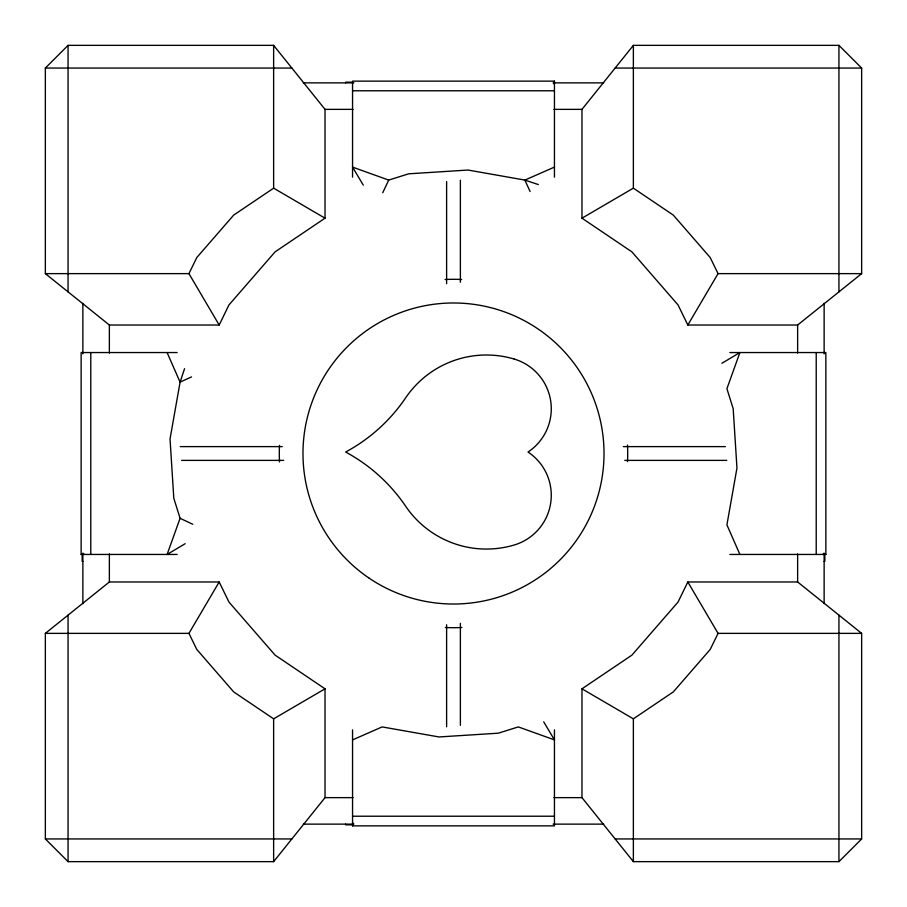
<?xml version="1.0" encoding="UTF-8"?>
<svg xmlns="http://www.w3.org/2000/svg" width="907" height="907" viewBox="0 0 907 907"><rect width="100%" height="100%" fill="white"/><g stroke="black" fill="none" stroke-linecap="round" stroke-linejoin="round"><path stroke-width="1.36" d="M184.552 368.684L180.085 382.13L170.04 438.965L173.815 498.306L180.085 518.305L167.103 554.449L185.13 543.712M553.485 83.75L554.449 81.142L352.551 81.142L352.551 177.16M554.449 729.84L554.449 825.858L352.551 825.858L353.515 823.25M382.731 192.783L388.695 180.085L408.694 173.815L468.035 170.04L524.87 180.085L538.316 184.552M219.177 325.023L188.951 273.631L196.796 257.543L233.677 215.106L273.631 188.157L273.631 45.35L68.059 45.35L45.35 68.059L45.35 273.631L109.362 325.023L219.177 325.023L228.972 304.922L275.082 251.874L325.023 218.179L325.023 109.362L273.631 45.35M687.823 581.977L678.028 602.078L631.918 655.126L581.977 688.821L581.977 797.638L633.369 861.65L838.941 861.65L861.65 838.941L861.65 633.369L797.638 581.977L687.823 581.977L718.049 633.369L710.204 649.457L673.323 691.894L633.369 718.843L633.369 861.65M273.631 861.65L273.631 718.843L233.677 691.894L196.796 649.457L188.951 633.369L219.177 581.977L109.362 581.977L45.35 633.369L45.35 838.941L68.059 861.65L273.631 861.65L325.023 797.638L325.023 688.821L275.082 655.126L228.972 602.078L219.177 581.977M687.823 325.023L718.049 273.631L710.204 257.543L673.323 215.106L633.369 188.157L633.369 45.35L838.941 45.35L861.65 68.059L861.65 273.631L797.638 325.023L687.823 325.023L678.028 304.922L631.918 251.874L581.977 218.179L581.977 109.362L633.369 45.35M721.87 363.288L739.897 352.551L726.915 388.695L733.185 408.694L736.96 468.035L726.915 524.87L739.897 554.449M581.977 218.179L633.369 188.157M273.631 718.843L325.023 688.821M191.513 376.904L180.085 382.13L167.103 352.551M554.449 167.103L524.87 180.085L530.096 191.513M352.551 739.897L382.13 726.915L438.965 736.96L498.306 733.185L518.305 726.915L554.449 739.897L543.712 721.87M177.16 352.551L81.142 352.551L81.142 554.449L83.75 553.485M45.35 68.059L291.861 68.059M615.139 68.059L861.65 68.059M351.565 82.174L345.635 82.174L345.635 82.866M303.357 82.866L353.843 82.866M553.157 82.866L603.643 82.866M352.551 90.779L554.449 90.779M324.751 109.362L353.095 109.362M553.905 109.362L582.249 109.362M45.35 273.631L188.951 273.631M718.049 273.631L861.65 273.631M729.84 352.551L825.858 352.551L825.858 554.449L729.84 554.449M180.21 446.618L282.236 446.618M623.347 446.618L725.373 446.618M181.627 460.382L283.653 460.382M624.764 460.382L726.79 460.382M81.142 554.449L177.16 554.449M82.866 561.365L82.174 561.365L82.174 555.435M824.134 561.365L824.826 561.365L824.826 555.435M45.35 633.369L188.951 633.369M718.049 633.369L861.65 633.369M324.751 797.638L353.095 797.638M553.905 797.638L582.249 797.638M352.551 816.221L554.449 816.221M303.357 824.134L353.843 824.134M553.157 824.134L603.643 824.134M351.565 824.826L345.635 824.826L345.635 824.134M45.35 838.941L291.861 838.941M615.139 838.941L861.65 838.941M388.695 180.085L352.551 167.103L363.288 185.13M823.25 553.485L825.858 554.449M180.085 518.305L192.783 524.269M273.631 188.157L325.023 218.179M581.977 688.821L633.369 718.843M838.941 45.35L838.941 291.861M838.941 615.139L838.941 861.65M824.134 303.357L824.134 353.843M824.134 553.157L824.134 603.643M816.221 352.551L816.221 554.449M797.638 324.751L797.638 353.095M797.638 553.905L797.638 582.249M554.449 81.142L554.449 177.16M460.382 180.21L460.382 282.236M460.382 623.347L460.382 725.373M446.618 181.627L446.618 283.653M446.618 624.764L446.618 726.79M352.551 729.84L352.551 825.858M109.362 324.751L109.362 353.095M109.362 553.905L109.362 582.249M90.779 352.551L90.779 554.449M82.866 303.357L82.866 353.843M82.866 553.157L82.866 603.643M68.059 45.35L68.059 291.861M68.059 615.139L68.059 861.65M461.935 627.497A174.201 174.201 0 0 1 445.337 627.508M279.503 461.935A174.201 174.201 0 0 1 279.492 445.337M445.065 279.503A174.201 174.201 0 0 1 461.663 279.492M627.497 445.065A174.201 174.201 0 0 1 627.508 461.663M369.251 578.224A150.505 150.505 0 0 0 603.643 464.101A150.505 150.505 0 0 0 387.606 318.176A150.505 150.505 0 0 0 369.251 578.224M514.19 359.047A97.525 97.525 0 0 0 405.667 397.822A169.564 169.564 0 0 1 345.635 452.037A169.564 169.564 0 0 1 405.667 506.242A97.525 97.525 0 0 0 514.19 545.016A51.869 51.869 0 0 0 528.01 452.037A51.869 51.869 0 0 0 514.19 359.047"/></g></svg>
